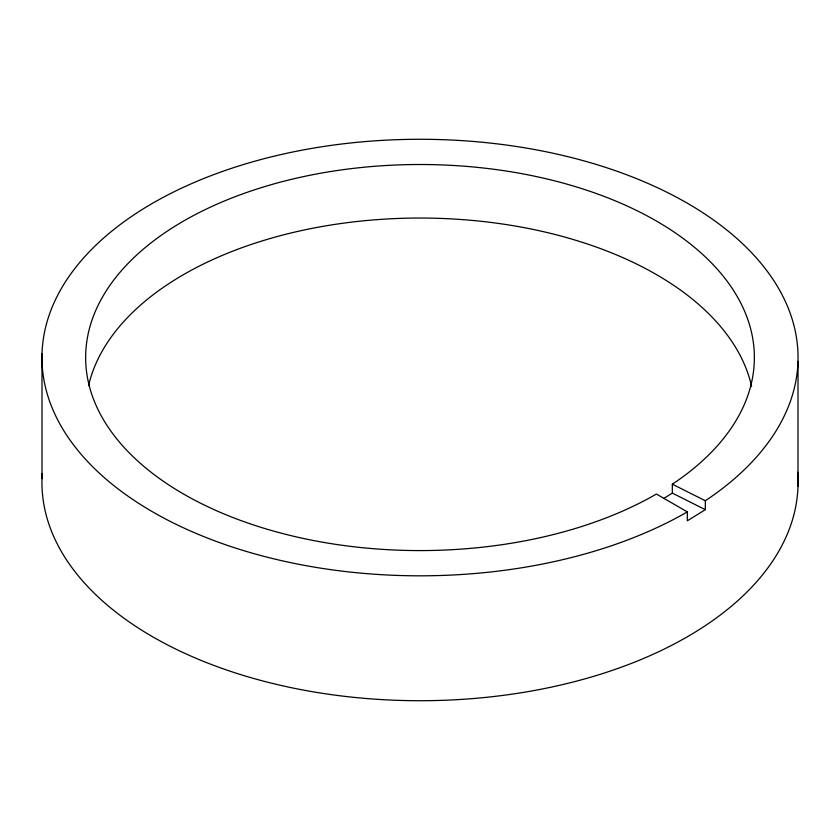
<?xml version="1.0" encoding="UTF-8"?>
<svg xmlns="http://www.w3.org/2000/svg" width="840" height="840" viewBox="0 0 840 840"><rect width="100%" height="100%" fill="white"/><g stroke="black" fill="none" stroke-linecap="round" stroke-linejoin="round"><path stroke-width="1.26" d="M663.852 498.372L672.336 493.112L672.336 484.197A334.352 193.032 0 0 0 491.421 168.966A334.352 193.032 0 0 0 99.141 411.831A334.352 193.032 0 0 0 656.418 494.046L687.33 511.886L687.33 520.811L705.327 509.67L705.327 500.745A378.053 218.274 0 0 0 500.756 144.312A378.053 218.274 0 0 0 57.204 418.929A378.053 218.274 0 0 0 687.33 511.886M672.336 484.197L705.327 500.745M672.336 493.112L705.327 509.67M798 361.358L798 486.255M42 353.745L42 478.643M88.547 385.728A334.352 193.032 0 0 1 420.536 218.043A334.352 193.032 0 0 1 751.59 386.337M797.643 472.29A378.053 218.274 0 0 1 421.103 700.718A378.053 218.274 0 0 1 42.252 473.56"/></g></svg>
